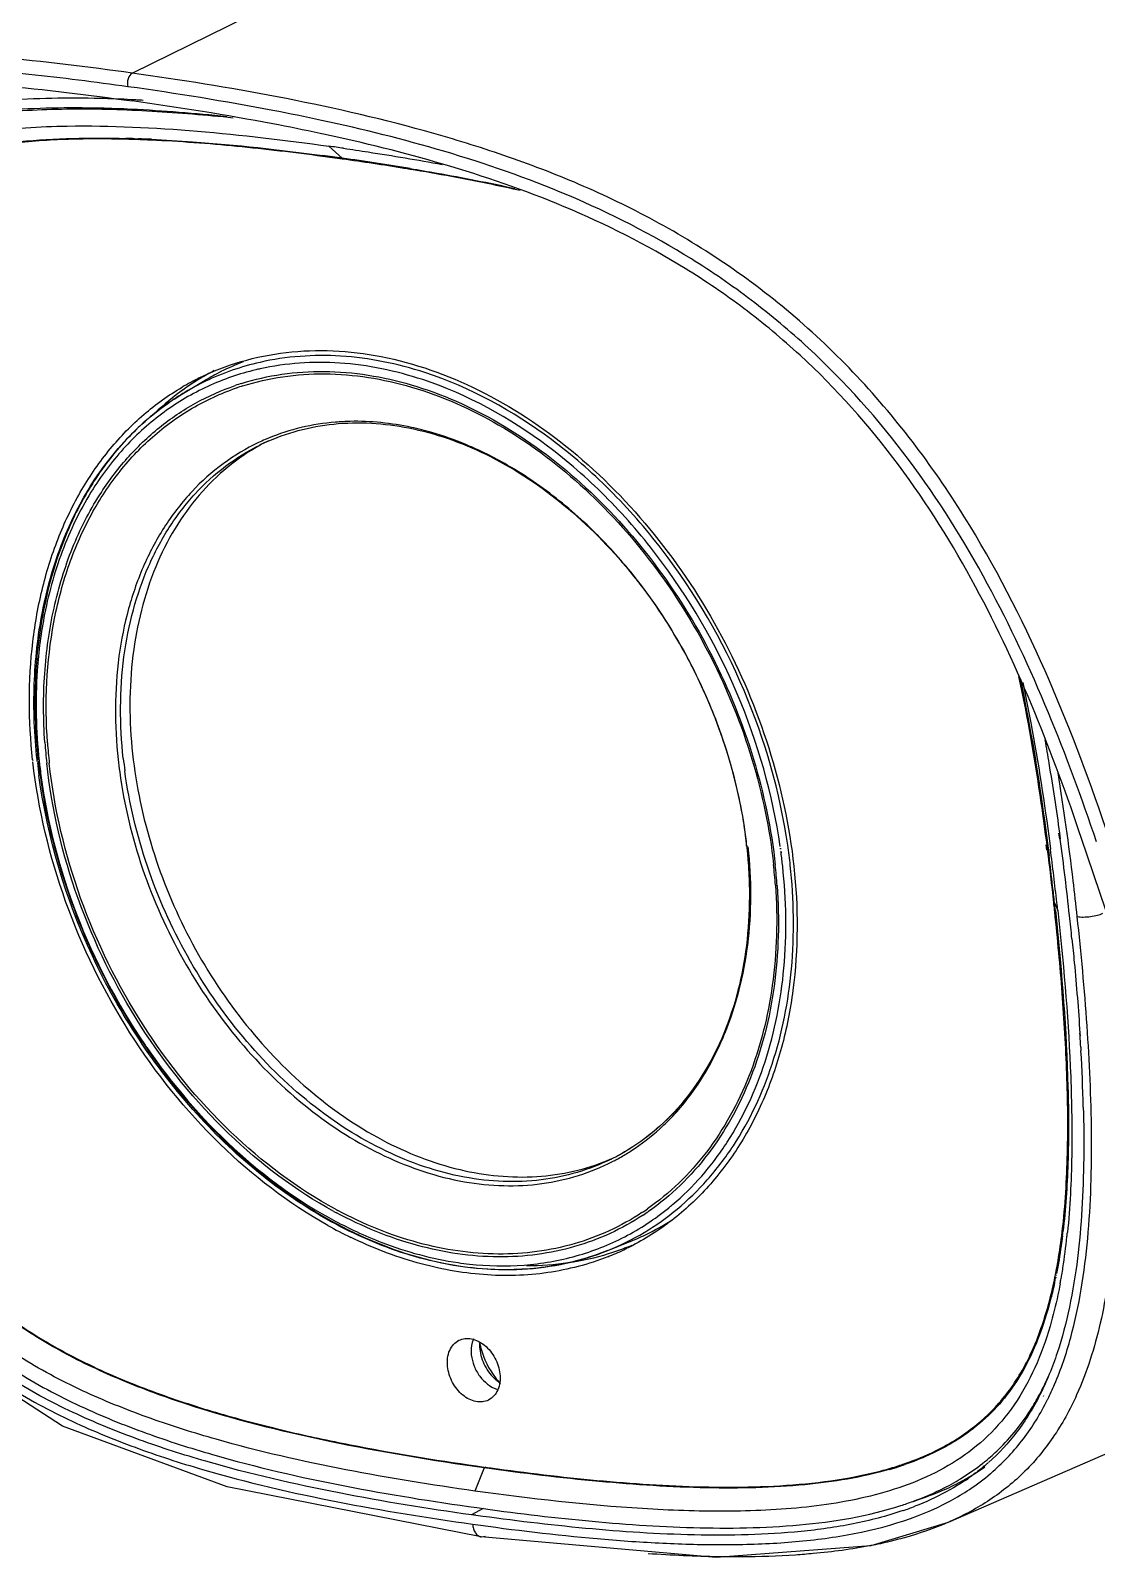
# Model space of a CAD drawing. Header units: metres. Extents: x 420822 to 421453, y 1458172 to 1458620.
# Drawn here: x 421384.389 to 421384.79, y 1458449.707 to 1458450.282 of the extents above; entities that cross this region are included whole.
import ezdxf

# ---------------------------------------------------------------- set-up
doc = ezdxf.new("R2010")
doc.units = ezdxf.units.M
doc.header["$MEASUREMENT"] = 0
doc.layers.add('ASSEM_MEMBER_1', color=7, linetype='CONTINUOUS')
doc.layers.add('Standard', color=7, linetype='CONTINUOUS')

# ---------------------------------------------------------------- blocks, each defined once
blk = doc.blocks.new('CCTV')
at = {"layer": 'ASSEM_MEMBER_1', "color": 7, "linetype": 'Continuous'}
for p, q in [((-4.7912, 14.955), (-3.2037, 15.7363)), ((-4.5032, 14.8632), (-4.5086, 14.8644)), ((-4.5032, 14.8632), (-4.5086, 14.8641)), ((-4.7876, 14.8565), (-4.782, 14.8563)), ((-4.7874, 14.8555), (-4.7818, 14.8552)), ((-4.4753, 14.8271), (-4.4952, 14.8451)), ((-4.4736, 14.8268), (-4.4752, 14.8258)), ((-4.7114, 14.4753), (-4.6815, 14.493)), ((-4.9342, 13.9203), (-4.9344, 13.922)), ((-4.9342, 13.9203), (-4.9343, 13.9219)), ((-4.9312, 13.9203), (-4.931, 13.9187)), ((-4.931, 13.9203), (-4.931, 13.9187)), ((-3.3974, 13.8119), (-3.3963, 13.8033)), ((-3.3961, 13.8117), (-3.395, 13.8031)), ((-3.3265, 13.696), (-3.3628, 13.8037)), ((-3.867, 13.7925), (-3.8667, 13.7912)), ((-3.8669, 13.7925), (-3.8666, 13.7903)), ((-3.8667, 13.7912), (-3.8667, 13.7903)), ((-3.8661, 13.7904), (-3.8662, 13.7912)), ((-3.415, 13.7871), (-3.416, 13.7943)), ((-3.4152, 13.7969), (-3.4129, 13.7786)), ((-3.414, 13.787), (-3.4149, 13.7942)), ((-3.4142, 13.7968), (-3.4119, 13.7785)), ((-3.4108, 13.7964), (-3.4097, 13.7878)), ((-3.4108, 13.7964), (-3.4096, 13.7878)), ((-3.4038, 13.7078), (-3.4047, 13.7074)), ((-3.4036, 13.7073), (-3.3988, 13.6958)), ((-3.4026, 13.6955), (-3.4018, 13.6861)), ((-3.4023, 13.6955), (-3.4013, 13.686)), ((-3.3988, 13.6958), (-3.3978, 13.6856)), ((-3.3988, 13.6958), (-3.3977, 13.6856)), ((-3.366, 13.5112), (-3.3657, 13.5074)), ((-3.3654, 13.5111), (-3.3651, 13.5073)), ((-3.3642, 13.4899), (-3.3638, 13.4847)), ((-3.3641, 13.4899), (-3.3638, 13.4847)), ((-4.0704, 13.3216), (-4.0696, 13.3222)), ((-4.0686, 13.318), (-4.0677, 13.3185)), ((-4.0759, 13.1842), (-4.0437, 13.1971)), ((-4.0496, 13.1882), (-4.0499, 13.1881)), ((-4.0496, 13.1882), (-4.0499, 13.188)), ((-4.0499, 13.188), (-4.0496, 13.1882)), ((-3.4019, 13.1491), (-3.4018, 13.1497)), ((-3.4019, 13.1491), (-3.4018, 13.1497)), ((-3.4201, 12.9652), (-3.4196, 12.9661)), ((-3.4141, 12.96), (-3.4137, 12.9609)), ((-3.3201, 12.8808), (-3.5638, 12.7754)), ((-4.2615, 12.8573), (-4.2756, 12.8225)), ((-4.2593, 12.8583), (-4.2615, 12.8573)), ((-4.263, 12.7962), (-4.2807, 12.7867)), ((-4.2742, 12.7858), (-4.2807, 12.7867)), ((-4.2742, 12.786), (-4.2807, 12.7867)), ((-3.5638, 12.7754), (-3.5641, 12.7752)), ((-4.266, 12.7535), (-4.2599, 12.7544)), ((-3.9127, 12.7226), (-4.266, 12.7535))]:
    blk.add_line(p, q, dxfattribs=at)
for points in [[(-4.266, 12.7535), (-4.6484, 12.8287), (-4.8963, 12.9202), (-5.0711, 13.0335), (-5.1947, 13.1689), (-5.2928, 13.3508), (-5.3707, 13.6073), (-5.4291, 13.9783)], [(-3.5638, 12.7754), (-3.6799, 12.7402), (-3.9127, 12.7226)]]:
    blk.add_lwpolyline(points, dxfattribs=at)
for centre, radius, start, end in [((-4.8907, 12.9269), 1.9906, 87.1635, 88.5269), ((-4.8994, 12.7374), 2.1802, 86.9632, 87.1817), ((-4.9026, 12.6779), 2.2398, 86.7276, 86.9631), ((-4.8484, 12.9713), 1.8848, 87.3902, 88.7606), ((-4.8471, 13.0288), 1.8286, 88.1344, 88.557), ((-4.8523, 12.8784), 1.9791, 87.3982, 87.9642), ((-5.14, 10.2337), 4.6563, 81.766, 82.0403), ((-5.107, 10.3096), 4.5601, 82.0361, 82.4114), ((-5.1064, 10.3158), 4.5552, 82.0364, 82.4083), ((-5.0656, 10.5986), 4.2695, 80.662, 82.0532), ((-5.0469, 10.7189), 4.1465, 80.7772, 82.0753), ((-4.9858, 11.1), 3.7605, 80.6227, 80.7654), ((-4.5122, 14.137), 0.3927, 102.7568, 115.4763), ((-4.4835, 14.1581), 0.3891, 111.1823, 116.5922), ((-4.5174, 14.1449), 0.3919, 116.2056, 120.4639), ((-4.4849, 14.157), 0.3955, 121.1904, 125.4235), ((-4.5143, 14.1423), 0.387, 115.5317, 120.6176), ((-4.4867, 14.1605), 0.3915, 121.1384, 124.3819), ((-4.4863, 14.1592), 0.3929, 120.3043, 121.1847), ((-4.4877, 14.1621), 0.3896, 120.3784, 121.136), ((-4.4883, 14.1633), 0.3883, 117.5327, 120.3793), ((-4.4866, 14.1596), 0.3923, 118.8019, 120.3044), ((-4.4837, 14.1588), 0.3884, 116.5996, 120.6178), ((-4.5133, 14.1229), 0.3967, 102.4366, 103.4024), ((-4.5112, 14.1372), 0.3929, 120.6275, 130.0517), ((-4.4791, 14.1503), 0.4042, 125.4933, 133.4654), ((-4.4821, 14.153), 0.4003, 125.4208, 127.3985), ((-4.4855, 14.1588), 0.3936, 124.3803, 125.4475), ((-4.5127, 14.1257), 0.3801, 107.442, 108.9529), ((-4.5113, 14.1244), 0.3777, 107.5246, 109.0447), ((-4.4555, 14.0691), 0.3622, 91.2038, 94.7097), ((-4.4627, 14.1073), 0.3232, 113.4073, 115.3878), ((-4.4592, 14.1115), 0.3168, 113.4881, 116.2037), ((-4.4574, 14.1077), 0.321, 113.5634, 116.2079), ((-4.443, 14.1139), 0.3218, 117.682, 118.9078), ((-4.4625, 14.107), 0.3235, 112.4353, 113.407), ((-4.4564, 14.0878), 0.4671, 145.1449, 148.3271), ((-4.4389, 14.0769), 0.4877, 148.3207, 152.4276), ((-4.6296, 13.7251), 0.7591, 37.877, 44.9056), ((-4.6651, 13.6979), 0.8038, 31.0048, 37.8572), ((-4.2762, 14.0148), 0.6591, 168.9111, 172.561), ((-4.6804, 13.6886), 0.8216, 24.3782, 31.0072), ((-4.6708, 13.6926), 0.8113, 17.5696, 24.403), ((-4.1118, 14.005), 0.8128, 184.0035, 186.2017), ((-4.1127, 14.0043), 0.808, 184.0035, 186.2017), ((-4.086, 14.0151), 0.86, 186.1964, 186.4143), ((-4.0914, 14.0118), 0.8478, 186.1964, 186.3456), ((-4.0818, 14.0129), 0.8574, 186.3477, 187.6539), ((-4.0918, 14.0098), 0.8442, 186.1966, 186.6535), ((-4.0974, 14.0004), 0.7192, 186.1989, 187.7211), ((-4.0946, 14.0015), 0.7142, 186.1989, 187.7211), ((-4.0843, 14.0107), 0.8517, 186.6542, 187.5627), ((-4.5848, 13.713), 0.7224, 7.5997, 7.7687), ((-4.5769, 13.714), 0.7144, 6.3055, 7.6019), ((-4.5835, 13.7124), 0.7216, 6.7071, 7.7197), ((-7.8316, 13.2085), 4.4763, 6.1488, 7.6333), ((-4.5768, 13.7132), 0.7149, 6.2679, 6.7062), ((-4.6673, 13.6692), 0.8598, 7.9322, 8.193), ((-4.6632, 13.6698), 0.8557, 7.562, 7.9323), ((-4.6568, 13.6706), 0.8492, 6.1984, 7.5638), ((-4.6576, 13.6707), 0.8615, 6.2015, 8.214), ((-8.1376, 13.1942), 4.7607, 6.1885, 7.1529), ((-7.9627, 13.2029), 4.5904, 6.3134, 7.3211), ((-4.6296, 13.6774), 0.808, 4.0035, 6.2017), ((-4.6318, 13.6761), 0.8128, 4.0035, 6.2017), ((-7.9389, 13.2177), 4.5616, 6.4787, 7.061), ((-8.3766, 13.1675), 5.0022, 6.1949, 6.485), ((-8.3953, 13.1655), 5.0199, 5.951, 6.1976), ((-8.4464, 13.1597), 5.0724, 6.0627, 6.1967), ((-8.5074, 13.1412), 5.1387, 6.196, 6.3286), ((-8.3595, 13.1472), 5.0077, 5.7975, 6.1997), ((-4.3631, 13.696), 0.4991, 341.4342, 346.5792), ((-4.3325, 13.6858), 0.4669, 338.0918, 341.4365), ((-6.5213, 13.3058), 3.1626, 3.3367, 3.652), ((-3.9897, 14.0257), 0.9462, 214.162, 214.517), ((-6.0994, 13.329), 2.74, 1.4844, 3.2576), ((-4.1984, 13.6169), 0.3212, 292.5071, 293.4166), ((-4.1983, 13.6168), 0.3212, 293.4166, 294.0555), ((-4.2104, 13.606), 0.3168, 296.2068, 299.0105), ((-4.2125, 13.6102), 0.3215, 296.2087, 298.9034), ((-4.2163, 13.6066), 0.3242, 297.5871, 299.812), ((-4.2161, 13.6062), 0.3237, 297.2762, 297.5865), ((-4.2339, 13.5556), 0.3959, 309.0085, 309.8878), ((-4.2346, 13.5564), 0.397, 309.8875, 310.1155), ((-4.1778, 13.8131), 0.6489, 241.4554, 241.8624), ((-4.1788, 13.8127), 0.6441, 241.5598, 241.9378), ((-4.1816, 13.7978), 0.6454, 241.9655, 245.0453), ((-4.2207, 13.5458), 0.3895, 291.8232, 309.8105), ((-4.2317, 13.5565), 0.3773, 303.3303, 304.8478), ((-4.2315, 13.5545), 0.3796, 303.3819, 304.8896), ((-4.1884, 13.5586), 0.3894, 295.8133, 302.3847), ((-4.1704, 13.8049), 0.6681, 240.7382, 244.0713), ((-4.188, 13.5578), 0.3885, 291.7921, 295.8018), ((-4.3408, 13.3242), 0.9565, 352.9042, 353.2861), ((-4.3481, 13.3078), 0.9687, 351.1157, 353.9211), ((-4.4523, 13.3193), 1.0735, 353.8976, 354.2169), ((-4.1901, 13.5581), 0.3957, 286.9869, 290.751), ((-4.1885, 13.5548), 0.392, 286.9213, 290.6994), ((-4.2195, 13.5397), 0.3922, 292.0099, 295.7854), ((-4.189, 13.5551), 0.3925, 290.8092, 291.224), ((-4.2193, 13.5392), 0.3916, 295.7868, 296.2043), ((-4.189, 13.5549), 0.3924, 291.224, 292.1136), ((-4.1889, 13.5548), 0.3922, 292.1137, 292.4434), ((-4.2321, 13.6403), 0.4793, 261.7339, 263.7845), ((-4.2198, 13.5404), 0.3929, 291.5194, 292.0102), ((-4.0811, 13.2825), 0.6922, 347.7578, 348.3479), ((-4.0826, 13.2825), 0.6948, 347.7822, 348.3718), ((-4.1046, 13.2873), 0.7161, 348.3476, 348.874), ((-4.1012, 13.2863), 0.7138, 348.3707, 348.7071), ((-4.1132, 13.2887), 0.726, 348.7068, 348.9473), ((-4.1626, 13.2788), 0.7809, 349.2801, 349.7752), ((-4.1874, 13.2833), 0.8062, 349.7755, 350.3179), ((-4.2202, 13.2889), 0.8395, 350.3193, 351.0436), ((-4.2065, 13.0432), 0.0623, 178.314, 186.255), ((-4.1524, 13.067), 0.118, 191.4247, 194.4868), ((-4.1525, 13.0642), 0.1166, 217.7422, 221.7022), ((-4.2046, 13.0352), 0.0602, 229.3146, 235.4876), ((-4.1549, 13.0621), 0.1135, 221.7141, 223.4356), ((-3.7356, 13.1324), 0.3505, 328.0217, 330.2615), ((-3.7327, 13.1891), 0.341, 296.1246, 302.229), ((-3.78, 13.3012), 0.4628, 287.7964, 288.97), ((-3.7796, 13.3001), 0.463, 287.8094, 288.9815), ((-3.7183, 13.126), 0.3335, 302.0197, 308.2344), ((-3.7087, 13.1133), 0.3176, 308.2847, 309.3147), ((-3.7142, 13.1042), 0.3188, 310.0403, 311.0679), ((-3.713, 13.1028), 0.317, 311.0685, 311.4664), ((-3.7876, 13.3252), 0.4894, 286.0812, 287.8031), ((-3.7378, 13.157), 0.3702, 297.0519, 302.0231), ((-3.7309, 13.1849), 0.395, 294.2864, 298.6312), ((-3.7204, 13.1652), 0.3727, 298.6686, 299.1449), ((-3.709, 13.1454), 0.3497, 299.0949, 304.9888), ((-3.7043, 13.2413), 0.4351, 292.399, 292.8867), ((-3.7057, 13.23), 0.4257, 293.1568, 293.8334), ((-3.7157, 13.1028), 0.3333, 303.5178, 310.3169), ((-3.7141, 13.1009), 0.3308, 310.3227, 311.2729), ((-3.7338, 13.1301), 0.366, 298.2941, 303.5234), ((-3.7835, 13.2638), 0.4864, 287.8233, 290.0624), ((-3.7845, 13.2391), 0.4716, 288.9329, 291.2473)]:
    blk.add_arc(centre, radius, start, end, dxfattribs=at)
for points, knots in [([(-4.7912, 14.955), (-4.858, 14.9644), (-4.99, 14.9804), (-5.1547, 14.9905), (-5.283, 14.9879), (-5.4032, 14.9765), (-5.4912, 14.9536), (-5.5434, 14.9279)], [0, 0, 0, 0, 0.265636, 0.524008, 0.649155, 0.770787, 1, 1, 1, 1]), ([(-4.7976, 14.9346), (-4.8472, 14.9415), (-4.9455, 14.9539), (-5.0919, 14.9666), (-5.2348, 14.9704), (-5.372, 14.9616), (-5.4805, 14.9374), (-5.5582, 14.9033), (-5.61, 14.8701), (-5.6545, 14.828), (-5.7031, 14.7596), (-5.7243, 14.6983), (-5.733, 14.6562)], [0, 0, 0, 0, 0.138544, 0.274587, 0.407015, 0.534363, 0.654796, 0.712423, 0.768696, 0.82448, 0.880975, 1, 1, 1, 1]), ([(-4.7912, 14.955), (-4.7943, 14.9535), (-4.7985, 14.9462), (-4.7988, 14.9384), (-4.7976, 14.9346)], [0, 0, 0, 0, 0.462309, 1, 1, 1, 1]), ([(-3.3218, 13.8054), (-3.3485, 13.885), (-3.4084, 14.0459), (-3.5059, 14.2403), (-3.6055, 14.3889), (-3.6931, 14.4945), (-3.7916, 14.5895), (-3.8986, 14.6709), (-4.0103, 14.7379), (-4.124, 14.7918), (-4.2377, 14.8345), (-4.3864, 14.8799), (-4.5706, 14.9212), (-4.7183, 14.9448), (-4.7912, 14.955)], [0, 0, 0, 0, 0.125757, 0.256877, 0.324694, 0.393423, 0.462025, 0.52925, 0.594283, 0.656951, 0.717429, 0.776099, 0.889703, 1, 1, 1, 1]), ([(-5.53, 14.888), (-5.4788, 14.9132), (-5.3923, 14.9352), (-5.2743, 14.9461), (-5.1483, 14.9483), (-4.9866, 14.9382), (-4.857, 14.9224), (-4.7914, 14.9132)], [0, 0, 0, 0, 0.229031, 0.350684, 0.475938, 0.734356, 1, 1, 1, 1]), ([(-4.5062, 14.8839), (-4.5307, 14.8892), (-4.6273, 14.9088), (-4.7247, 14.9244), (-4.7976, 14.9346)], [0, 0, 0, 0, 0.253265, 1, 1, 1, 1]), ([(-4.8395, 14.9168), (-4.888, 14.918), (-4.9838, 14.9168), (-5.0793, 14.9032), (-5.1249, 14.8911)], [0, 0, 0, 0, 0.506452, 1, 1, 1, 1]), ([(-4.5086, 14.8644), (-4.5323, 14.8694), (-4.6261, 14.8883), (-4.7207, 14.9033), (-4.7914, 14.9132)], [0, 0, 0, 0, 0.253219, 1, 1, 1, 1]), ([(-5.1232, 14.8763), (-5.1006, 14.8825), (-5.0544, 14.892), (-4.9597, 14.9028), (-4.8877, 14.9039), (-4.8396, 14.9027)], [0, 0, 0, 0, 0.245712, 0.494446, 1, 1, 1, 1]), ([(-4.6394, 14.8875), (-4.68, 14.8917), (-4.7609, 14.8985), (-4.8817, 14.9023), (-5.0006, 14.8968), (-5.0785, 14.8835), (-5.116, 14.873)], [0, 0, 0, 0, 0.255569, 0.508041, 0.75648, 1, 1, 1, 1]), ([(-4.8396, 14.9027), (-4.8238, 14.9024), (-4.7601, 14.9), (-4.6966, 14.8948), (-4.6489, 14.8899)], [0, 0, 0, 0, 0.248307, 1, 1, 1, 1]), ([(-3.3405, 13.799), (-3.3626, 13.8645), (-3.411, 13.9963), (-3.5015, 14.1909), (-3.6188, 14.3786), (-3.7437, 14.5186), (-3.8581, 14.6145), (-3.9766, 14.6958), (-4.1307, 14.7743), (-4.319, 14.8395), (-4.4444, 14.8706), (-4.5062, 14.8839)], [0, 0, 0, 0, 0.12284, 0.249665, 0.381092, 0.51507, 0.581392, 0.646253, 0.770304, 0.887535, 1, 1, 1, 1]), ([(-5.0959, 14.8261), (-5.0748, 14.8327), (-5.0299, 14.8435), (-4.9315, 14.8569), (-4.8542, 14.8582), (-4.8011, 14.8568)], [0, 0, 0, 0, 0.222842, 0.46459, 1, 1, 1, 1]), ([(-5.0548, 14.8603), (-5.0412, 14.8628), (-4.9863, 14.8714), (-4.9307, 14.8747), (-4.8889, 14.8754)], [0, 0, 0, 0, 0.247493, 1, 1, 1, 1]), ([(-4.8889, 14.8754), (-4.8236, 14.8764), (-4.6918, 14.8698), (-4.561, 14.8543), (-4.4952, 14.8451)], [0, 0, 0, 0, 0.495668, 1, 1, 1, 1]), ([(-3.3628, 13.8037), (-3.3844, 13.8676), (-3.4316, 13.9965), (-3.5198, 14.1868), (-3.6342, 14.3708), (-3.7566, 14.5082), (-3.8691, 14.6018), (-3.9853, 14.6809), (-4.1363, 14.7569), (-4.3204, 14.82), (-4.4429, 14.8502), (-4.5032, 14.8632)], [0, 0, 0, 0, 0.122663, 0.249405, 0.380965, 0.515309, 0.581805, 0.646746, 0.770722, 0.887756, 1, 1, 1, 1]), ([(-4.9257, 14.8535), (-4.9547, 14.8516), (-5.0119, 14.8457), (-5.0683, 14.8333), (-5.0955, 14.8247)], [0, 0, 0, 0, 0.503918, 1, 1, 1, 1]), ([(-4.8076, 14.8557), (-4.8175, 14.8559), (-4.8569, 14.8564), (-4.8963, 14.8554), (-4.9257, 14.8535)], [0, 0, 0, 0, 0.251556, 1, 1, 1, 1]), ([(-4.5048, 14.8298), (-4.5478, 14.8355), (-4.6335, 14.8457), (-4.7197, 14.8522), (-4.7626, 14.8542)], [0, 0, 0, 0, 0.502551, 1, 1, 1, 1]), ([(-4.7625, 14.8555), (-4.7418, 14.8545), (-4.6556, 14.8493), (-4.5697, 14.8398), (-4.5046, 14.8311)], [0, 0, 0, 0, 0.240081, 1, 1, 1, 1]), ([(-4.4731, 14.842), (-4.4608, 14.8402), (-4.4113, 14.8328), (-4.3619, 14.8245), (-4.325, 14.8177)], [0, 0, 0, 0, 0.24907, 1, 1, 1, 1]), ([(-4.2074, 14.7785), (-4.2212, 14.7815), (-4.2762, 14.7933), (-4.3315, 14.8034), (-4.3731, 14.8103)], [0, 0, 0, 0, 0.251456, 1, 1, 1, 1]), ([(-4.3728, 14.8115), (-4.3595, 14.8093), (-4.3069, 14.8003), (-4.2545, 14.7901), (-4.2156, 14.7816)], [0, 0, 0, 0, 0.253499, 1, 1, 1, 1]), ([(-4.6905, 14.4966), (-4.6702, 14.5066), (-4.6274, 14.5232), (-4.5593, 14.5368), (-4.4882, 14.5392), (-4.3892, 14.5271), (-4.2637, 14.4824), (-4.124, 14.3899), (-4.0001, 14.2632), (-3.8667, 14.0612), (-3.8089, 13.8824), (-3.7958, 13.7621)], [0, 0, 0, 0, 0.051242, 0.103182, 0.156446, 0.211534, 0.328127, 0.454041, 0.587761, 0.726186, 1, 1, 1, 1]), ([(-4.3509, 14.5046), (-4.3918, 14.518), (-4.4747, 14.535), (-4.5594, 14.529), (-4.5989, 14.52)], [0, 0, 0, 0, 0.51501, 1, 1, 1, 1]), ([(-4.3542, 14.494), (-4.3945, 14.5073), (-4.4761, 14.5244), (-4.5597, 14.5189), (-4.5987, 14.5103)], [0, 0, 0, 0, 0.515046, 1, 1, 1, 1]), ([(-4.6052, 14.5088), (-4.6301, 14.5029), (-4.6786, 14.4862), (-4.7452, 14.4469), (-4.8037, 14.3946), (-4.8357, 14.3526), (-4.85, 14.33)], [0, 0, 0, 0, 0.246545, 0.492515, 0.742357, 1, 1, 1, 1]), ([(-4.6267, 14.4883), (-4.6069, 14.4945), (-4.5659, 14.5038), (-4.4796, 14.5094), (-4.3663, 14.491), (-4.2343, 14.4321), (-4.1107, 14.3403), (-4.0022, 14.2207), (-3.9144, 14.08), (-3.8522, 13.926), (-3.8296, 13.8178), (-3.8237, 13.7639)], [0, 0, 0, 0, 0.051195, 0.103534, 0.213119, 0.331213, 0.457818, 0.591181, 0.728364, 0.865828, 1, 1, 1, 1]), ([(-4.625, 14.4846), (-4.6054, 14.4908), (-4.5646, 14.5001), (-4.4788, 14.5058), (-4.3661, 14.4876), (-4.2347, 14.4292), (-4.1118, 14.3379), (-4.0039, 14.219), (-3.9165, 14.0791), (-3.8546, 13.9259), (-3.8321, 13.8183), (-3.8263, 13.7647)], [0, 0, 0, 0, 0.051192, 0.103526, 0.213094, 0.331174, 0.457773, 0.591139, 0.728334, 0.865814, 1, 1, 1, 1]), ([(-3.8163, 13.7918), (-3.8276, 13.8705), (-3.8723, 14.0263), (-3.9733, 14.2007), (-4.0774, 14.3201), (-4.1893, 14.4179), (-4.2868, 14.4718), (-4.3542, 14.494)], [0, 0, 0, 0, 0.257946, 0.519, 0.646641, 0.770146, 1, 1, 1, 1]), ([(-3.805, 13.7938), (-3.8165, 13.8736), (-3.8619, 14.0316), (-3.9644, 14.2083), (-4.0702, 14.3291), (-4.1836, 14.428), (-4.2826, 14.4824), (-4.3509, 14.5046)], [0, 0, 0, 0, 0.258048, 0.519158, 0.646796, 0.770273, 1, 1, 1, 1]), ([(-4.941, 13.9223), (-4.9474, 13.981), (-4.9479, 14.0692), (-4.9277, 14.1817), (-4.9031, 14.2589), (-4.8691, 14.3289), (-4.8263, 14.3906), (-4.7755, 14.4428), (-4.7365, 14.4708), (-4.7161, 14.4827)], [0, 0, 0, 0, 0.278324, 0.410283, 0.536943, 0.658471, 0.775448, 0.888848, 1, 1, 1, 1]), ([(-4.9187, 13.9479), (-4.9229, 14.0083), (-4.919, 14.0986), (-4.8898, 14.2114), (-4.8575, 14.2869), (-4.8149, 14.3533), (-4.7629, 14.409), (-4.7025, 14.4529), (-4.6576, 14.4735), (-4.6345, 14.4815)], [0, 0, 0, 0, 0.279736, 0.411291, 0.537001, 0.657411, 0.77361, 0.887171, 1, 1, 1, 1]), ([(-4.8543, 14.3332), (-4.8361, 14.3625), (-4.794, 14.4163), (-4.74, 14.4584), (-4.7114, 14.4753)], [0, 0, 0, 0, 0.508374, 1, 1, 1, 1]), ([(-4.84, 14.3209), (-4.8277, 14.3402), (-4.8005, 14.3766), (-4.7519, 14.4232), (-4.697, 14.4603), (-4.6568, 14.4781), (-4.6362, 14.4852)], [0, 0, 0, 0, 0.25775, 0.50833, 0.754637, 1, 1, 1, 1]), ([(-4.7641, 14.438), (-4.7712, 14.432), (-4.7991, 14.4069), (-4.8235, 14.378), (-4.8397, 14.3548)], [0, 0, 0, 0, 0.24632, 1, 1, 1, 1]), ([(-4.4853, 14.4301), (-4.5027, 14.4287), (-4.537, 14.4233), (-4.5701, 14.4126), (-4.586, 14.4061)], [0, 0, 0, 0, 0.503943, 1, 1, 1, 1]), ([(-4.5855, 14.402), (-4.5692, 14.4091), (-4.5349, 14.4207), (-4.4618, 14.4325), (-4.3636, 14.4246), (-4.2472, 14.3813), (-4.1366, 14.3073), (-4.038, 14.2071), (-3.9305, 14.0474), (-3.8821, 13.9062), (-3.8691, 13.8106)], [0, 0, 0, 0, 0.050816, 0.102496, 0.210398, 0.327062, 0.45301, 0.58669, 0.725126, 1, 1, 1, 1]), ([(-4.3402, 14.4144), (-4.3504, 14.4174), (-4.3906, 14.4275), (-4.4324, 14.4319), (-4.4631, 14.4313)], [0, 0, 0, 0, 0.257683, 1, 1, 1, 1]), ([(-4.6012, 14.3993), (-4.6199, 14.3905), (-4.6558, 14.369), (-4.7031, 14.3267), (-4.7431, 14.2753), (-4.7751, 14.2157), (-4.7985, 14.1492), (-4.818, 14.0513), (-4.818, 13.9741), (-4.8124, 13.9227)], [0, 0, 0, 0, 0.111399, 0.2245, 0.340936, 0.461958, 0.588352, 0.720402, 1, 1, 1, 1]), ([(-4.2724, 14.389), (-4.278, 14.3916), (-4.3001, 14.4012), (-4.3229, 14.4094), (-4.3402, 14.4144)], [0, 0, 0, 0, 0.254312, 1, 1, 1, 1]), ([(-4.8047, 13.9244), (-4.8102, 13.975), (-4.8103, 14.051), (-4.7913, 14.1474), (-4.7686, 14.213), (-4.7375, 14.2719), (-4.6985, 14.323), (-4.6524, 14.3651), (-4.6173, 14.3867), (-4.5991, 14.3957)], [0, 0, 0, 0, 0.279406, 0.411448, 0.537891, 0.658998, 0.775519, 0.888659, 1, 1, 1, 1]), ([(-4.5985, 14.3956), (-4.6158, 14.3861), (-4.6489, 14.3636), (-4.6922, 14.321), (-4.7287, 14.2701), (-4.7682, 14.1912), (-4.7964, 14.0765), (-4.796, 13.9804), (-4.7906, 13.9313)], [0, 0, 0, 0, 0.111264, 0.224623, 0.3415, 0.462947, 0.721095, 1, 1, 1, 1]), ([(-4.1929, 14.3443), (-4.1993, 14.3487), (-4.2249, 14.3651), (-4.2518, 14.3796), (-4.2724, 14.389)], [0, 0, 0, 0, 0.254803, 1, 1, 1, 1]), ([(-4.9344, 13.922), (-4.9384, 13.9598), (-4.9414, 14.0345), (-4.9295, 14.1434), (-4.9015, 14.2441), (-4.8717, 14.3053), (-4.8543, 14.3332)], [0, 0, 0, 0, 0.267904, 0.524349, 0.768287, 1, 1, 1, 1]), ([(-4.85, 14.33), (-4.8676, 14.3023), (-4.8979, 14.2412), (-4.9163, 14.1757), (-4.923, 14.1415)], [0, 0, 0, 0, 0.48646, 1, 1, 1, 1]), ([(-4.092, 14.261), (-4.0999, 14.2689), (-4.1314, 14.299), (-4.1659, 14.3263), (-4.1929, 14.3443)], [0, 0, 0, 0, 0.255185, 1, 1, 1, 1]), ([(-4.9227, 13.9482), (-4.9251, 13.9828), (-4.9254, 14.0508), (-4.9117, 14.1495), (-4.8841, 14.2404), (-4.8562, 14.2957), (-4.84, 14.3209)], [0, 0, 0, 0, 0.267836, 0.524128, 0.768051, 1, 1, 1, 1]), ([(-4.8712, 14.3027), (-4.8768, 14.292), (-4.8981, 14.2473), (-4.9132, 14.1997), (-4.9214, 14.1631)], [0, 0, 0, 0, 0.243003, 1, 1, 1, 1]), ([(-4.9214, 14.1631), (-4.9227, 14.157), (-4.9278, 14.1323), (-4.9315, 14.1073), (-4.9335, 14.0884)], [0, 0, 0, 0, 0.246705, 1, 1, 1, 1]), ([(-4.9335, 14.0884), (-4.9349, 14.0749), (-4.9392, 14.0195), (-4.9373, 13.9637), (-4.9327, 13.922)], [0, 0, 0, 0, 0.244224, 1, 1, 1, 1]), ([(-4.9298, 14.1001), (-4.9317, 14.0856), (-4.9376, 14.0259), (-4.936, 13.9654), (-4.9312, 13.9203)], [0, 0, 0, 0, 0.24354, 1, 1, 1, 1]), ([(-3.4149, 13.7942), (-3.4176, 13.8153), (-3.4291, 13.9002), (-3.4436, 13.9846), (-3.4571, 14.0476)], [0, 0, 0, 0, 0.248356, 1, 1, 1, 1]), ([(-3.455, 14.0431), (-3.4509, 14.0235), (-3.4346, 13.9419), (-3.4222, 13.8595), (-3.4142, 13.7968)], [0, 0, 0, 0, 0.240615, 1, 1, 1, 1]), ([(-3.4515, 14.0385), (-3.4471, 14.0183), (-3.4311, 13.9381), (-3.4187, 13.8571), (-3.4108, 13.7964)], [0, 0, 0, 0, 0.251736, 1, 1, 1, 1]), ([(-5.4184, 13.9729), (-5.4095, 13.8911), (-5.3933, 13.7681), (-5.3618, 13.6052), (-5.331, 13.4831), (-5.2905, 13.3629), (-5.2371, 13.2476), (-5.1681, 13.1426), (-5.0839, 13.0537), (-4.9893, 12.9834), (-4.8897, 12.9291), (-4.7882, 12.8872), (-4.6532, 12.8434), (-4.4835, 12.8042), (-4.347, 12.7822), (-4.2791, 12.7727)], [0, 0, 0, 0, 0.132681, 0.199766, 0.26743, 0.335631, 0.404014, 0.471646, 0.53729, 0.600293, 0.660889, 0.719652, 0.777125, 0.889551, 1, 1, 1, 1]), ([(-4.2807, 12.7867), (-4.3474, 12.796), (-4.4817, 12.8177), (-4.6487, 12.856), (-4.7818, 12.8987), (-4.8822, 12.9395), (-4.9811, 12.9925), (-5.0755, 13.0617), (-5.1598, 13.1497), (-5.2285, 13.2544), (-5.2812, 13.3691), (-5.321, 13.4883), (-5.3512, 13.6091), (-5.3821, 13.7697), (-5.398, 13.8907), (-5.4068, 13.9713)], [0, 0, 0, 0, 0.109883, 0.221828, 0.279122, 0.337789, 0.398427, 0.461711, 0.527911, 0.596169, 0.664961, 0.733311, 0.800929, 0.867847, 1, 1, 1, 1]), ([(-5.3928, 13.9747), (-5.3841, 13.8946), (-5.3683, 13.7742), (-5.3376, 13.6145), (-5.3077, 13.4944), (-5.2682, 13.3758), (-5.2244, 13.2805), (-5.1813, 13.2088), (-5.133, 13.1424), (-5.0636, 13.07), (-4.9696, 13.0015), (-4.8712, 12.9491), (-4.7713, 12.9086), (-4.6389, 12.8663), (-4.4728, 12.8282), (-4.3392, 12.8068), (-4.2729, 12.7975)], [0, 0, 0, 0, 0.132166, 0.199088, 0.266707, 0.335058, 0.403859, 0.438184, 0.472186, 0.538372, 0.601627, 0.662234, 0.72088, 0.778162, 0.890107, 1, 1, 1, 1]), ([(-4.2756, 12.8225), (-4.3406, 12.8316), (-4.4713, 12.8527), (-4.634, 12.8896), (-4.7637, 12.9304), (-4.8616, 12.9694), (-4.9582, 13.0199), (-5.0506, 13.0861), (-5.1333, 13.1711), (-5.2, 13.2732), (-5.2509, 13.3851), (-5.2892, 13.5013), (-5.3182, 13.619), (-5.3481, 13.7754), (-5.3635, 13.8934), (-5.372, 13.9718)], [0, 0, 0, 0, 0.109969, 0.22194, 0.279202, 0.337788, 0.398295, 0.461446, 0.527589, 0.595903, 0.664753, 0.733137, 0.800784, 0.86774, 1, 1, 1, 1]), ([(-4.2615, 12.8573), (-4.3394, 12.8682), (-4.4902, 12.8931), (-4.6724, 12.9385), (-4.8056, 12.9871), (-4.895, 13.029), (-4.9748, 13.0783), (-5.0447, 13.1353), (-5.105, 13.2013), (-5.1565, 13.2782), (-5.2005, 13.3671), (-5.2382, 13.4686), (-5.2696, 13.5821), (-5.3054, 13.7523), (-5.3233, 13.8856), (-5.3332, 13.9771)], [0, 0, 0, 0, 0.135017, 0.261963, 0.321501, 0.377898, 0.431135, 0.482048, 0.532087, 0.583946, 0.640206, 0.70192, 0.769431, 0.842169, 1, 1, 1, 1]), ([(-5.3321, 13.977), (-5.3238, 13.9004), (-5.3088, 13.7852), (-5.2798, 13.6324), (-5.2518, 13.5174), (-5.2148, 13.4038), (-5.1656, 13.2943), (-5.1006, 13.1945), (-5.0192, 13.1123), (-4.9285, 13.0487), (-4.8339, 13.0004), (-4.7383, 12.963), (-4.6426, 12.9333), (-4.547, 12.9092), (-4.4204, 12.8828), (-4.3251, 12.8675), (-4.2616, 12.8586)], [0, 0, 0, 0, 0.132355, 0.199347, 0.26702, 0.335431, 0.404332, 0.472695, 0.538778, 0.601798, 0.662183, 0.720699, 0.777934, 0.834266, 0.889953, 1, 1, 1, 1]), ([(-3.4182, 13.9522), (-3.4161, 13.9404), (-3.408, 13.8938), (-3.4009, 13.8469), (-3.3961, 13.8117)], [0, 0, 0, 0, 0.25093, 1, 1, 1, 1]), ([(-4.497, 13.2221), (-4.556, 13.2551), (-4.6681, 13.3413), (-4.8022, 13.5088), (-4.8984, 13.7051), (-4.9326, 13.8477), (-4.9406, 13.919)], [0, 0, 0, 0, 0.237688, 0.490086, 0.747766, 1, 1, 1, 1]), ([(-4.9326, 13.9208), (-4.9199, 13.8053), (-4.8652, 13.6336), (-4.7393, 13.438), (-4.6221, 13.3138), (-4.4895, 13.2207), (-4.3696, 13.1728), (-4.2742, 13.1562), (-4.2052, 13.1544), (-4.1386, 13.1632), (-4.0962, 13.1761), (-4.0759, 13.1842)], [0, 0, 0, 0, 0.272371, 0.410248, 0.543857, 0.670182, 0.787577, 0.843084, 0.896691, 0.948814, 1, 1, 1, 1]), ([(-4.4879, 13.2431), (-4.5454, 13.2744), (-4.6548, 13.357), (-4.7857, 13.5189), (-4.8794, 13.7093), (-4.9124, 13.8479), (-4.9199, 13.9172)], [0, 0, 0, 0, 0.237263, 0.489685, 0.747613, 1, 1, 1, 1]), ([(-4.4855, 13.2464), (-4.5428, 13.2774), (-4.6518, 13.3595), (-4.7823, 13.5205), (-4.8757, 13.7101), (-4.9085, 13.8481), (-4.916, 13.917)], [0, 0, 0, 0, 0.237193, 0.489607, 0.747572, 1, 1, 1, 1]), ([(-4.7906, 13.9313), (-4.7802, 13.8349), (-4.7345, 13.6915), (-4.6292, 13.5283), (-4.5312, 13.4249), (-4.4202, 13.3476), (-4.3024, 13.3012), (-4.2024, 13.2912), (-4.1274, 13.3019), (-4.0922, 13.3131), (-4.0754, 13.3201)], [0, 0, 0, 0, 0.272637, 0.410652, 0.54434, 0.670658, 0.787974, 0.896697, 0.9488, 1, 1, 1, 1]), ([(-3.8684, 13.8093), (-3.8699, 13.82), (-3.8767, 13.8633), (-3.8874, 13.906), (-3.8973, 13.9375)], [0, 0, 0, 0, 0.246809, 1, 1, 1, 1]), ([(-4.2576, 13.1562), (-4.2962, 13.1585), (-4.3754, 13.1734), (-4.4896, 13.2218), (-4.5985, 13.2945), (-4.6979, 13.3887), (-4.7843, 13.5006), (-4.877, 13.6663), (-4.919, 13.8052), (-4.9316, 13.8987)], [0, 0, 0, 0, 0.107869, 0.222471, 0.343925, 0.471321, 0.602976, 0.736702, 1, 1, 1, 1]), ([(-4.9286, 13.8986), (-4.9191, 13.8272), (-4.8819, 13.6851), (-4.8139, 13.5551), (-4.7727, 13.4944)], [0, 0, 0, 0, 0.495669, 1, 1, 1, 1]), ([(-4.8101, 13.9037), (-4.7968, 13.8054), (-4.7464, 13.6602), (-4.6342, 13.4973), (-4.5314, 13.3961), (-4.4164, 13.3229), (-4.3137, 13.2886), (-4.233, 13.2803), (-4.1751, 13.2833), (-4.1198, 13.2955), (-4.0851, 13.3096), (-4.0686, 13.318)], [0, 0, 0, 0, 0.275182, 0.413588, 0.546979, 0.672424, 0.788596, 0.843546, 0.896738, 0.948681, 1, 1, 1, 1]), ([(-4.0705, 13.3217), (-4.0869, 13.3137), (-4.1214, 13.3002), (-4.1763, 13.289), (-4.2336, 13.2867), (-4.3134, 13.2957), (-4.4147, 13.3305), (-4.528, 13.4035), (-4.6292, 13.5039), (-4.7396, 13.6651), (-4.7892, 13.8085), (-4.8024, 13.9056)], [0, 0, 0, 0, 0.051292, 0.10326, 0.156513, 0.211543, 0.32788, 0.453421, 0.586804, 0.725111, 1, 1, 1, 1]), ([(-3.3694, 13.6864), (-3.3713, 13.7044), (-3.3796, 13.7766), (-3.3895, 13.8487), (-3.3983, 13.9026)], [0, 0, 0, 0, 0.248987, 1, 1, 1, 1]), ([(-3.8648, 13.7912), (-3.8596, 13.7423), (-3.8594, 13.6466), (-3.8877, 13.5323), (-3.9272, 13.4537), (-3.9637, 13.4031), (-4.0069, 13.3606), (-4.0399, 13.3382), (-4.0571, 13.3287)], [0, 0, 0, 0, 0.278838, 0.536945, 0.658397, 0.775293, 0.888689, 1, 1, 1, 1]), ([(-3.8666, 13.7903), (-3.8614, 13.7414), (-3.861, 13.6458), (-3.889, 13.5316), (-3.9282, 13.4532), (-3.9643, 13.4028), (-4.0071, 13.3606), (-4.0398, 13.3383), (-4.0568, 13.3289)], [0, 0, 0, 0, 0.279997, 0.538575, 0.659926, 0.776485, 0.889341, 1, 1, 1, 1]), ([(-3.8776, 13.5802), (-3.8736, 13.5966), (-3.8606, 13.6658), (-3.8603, 13.7372), (-3.8661, 13.7904)], [0, 0, 0, 0, 0.240476, 1, 1, 1, 1]), ([(-3.7958, 13.7621), (-3.7891, 13.7004), (-3.789, 13.6079), (-3.8121, 13.4904), (-3.8398, 13.4104), (-3.8777, 13.3387), (-3.9252, 13.2764), (-3.9814, 13.2251), (-4.0241, 13.1987), (-4.0463, 13.1878)], [0, 0, 0, 0, 0.279404, 0.41145, 0.537891, 0.658999, 0.77552, 0.888659, 1, 1, 1, 1]), ([(-3.9787, 13.2528), (-3.9629, 13.2661), (-3.9329, 13.2957), (-3.8808, 13.365), (-3.8327, 13.4696), (-3.8053, 13.6117), (-3.8071, 13.7115), (-3.8126, 13.7623)], [0, 0, 0, 0, 0.111496, 0.225927, 0.466075, 0.72436, 1, 1, 1, 1]), ([(-3.9713, 13.2466), (-3.9552, 13.26), (-3.9245, 13.2899), (-3.8712, 13.36), (-3.8219, 13.4662), (-3.7938, 13.6106), (-3.7956, 13.7121), (-3.8012, 13.7638)], [0, 0, 0, 0, 0.111471, 0.225858, 0.46593, 0.72423, 1, 1, 1, 1]), ([(-3.8235, 13.7338), (-3.82, 13.6836), (-3.8224, 13.5855), (-3.8567, 13.4476), (-3.9109, 13.3485), (-3.9674, 13.2848), (-3.9993, 13.2585), (-4.0161, 13.2468)], [0, 0, 0, 0, 0.276359, 0.53418, 0.773602, 0.888029, 1, 1, 1, 1]), ([(-3.8209, 13.7328), (-3.8174, 13.6823), (-3.8198, 13.5838), (-3.8542, 13.4451), (-3.9087, 13.3454), (-3.9655, 13.2814), (-3.9976, 13.2548), (-4.0144, 13.2431)], [0, 0, 0, 0, 0.276345, 0.534165, 0.773595, 0.888028, 1, 1, 1, 1]), ([(-3.3694, 13.6864), (-3.3664, 13.6859), (-3.3597, 13.6856), (-3.3495, 13.6864), (-3.3397, 13.6882), (-3.3336, 13.6902), (-3.3311, 13.6914)], [0, 0, 0, 0, 0.232352, 0.513393, 0.78685, 1, 1, 1, 1]), ([(-3.3928, 13.2062), (-3.388, 13.2449), (-3.3829, 13.3238), (-3.3839, 13.4432), (-3.3908, 13.5643), (-3.3982, 13.6453), (-3.4024, 13.6859)], [0, 0, 0, 0, 0.243321, 0.492329, 0.744954, 1, 1, 1, 1]), ([(-3.4013, 13.686), (-3.3925, 13.601), (-3.3826, 13.4775), (-3.3821, 13.3192), (-3.3869, 13.2466), (-3.3909, 13.2124)], [0, 0, 0, 0, 0.540716, 0.782184, 1, 1, 1, 1]), ([(-3.3977, 13.6856), (-3.3891, 13.6058), (-3.3791, 13.4863), (-3.3765, 13.3278), (-3.3803, 13.2496), (-3.3842, 13.2112)], [0, 0, 0, 0, 0.50693, 0.755996, 1, 1, 1, 1]), ([(-3.3792, 13.0532), (-3.3727, 13.0772), (-3.3622, 13.1266), (-3.3495, 13.229), (-3.346, 13.3617), (-3.3534, 13.5233), (-3.3635, 13.6318), (-3.3694, 13.6864)], [0, 0, 0, 0, 0.117069, 0.237665, 0.486292, 0.741257, 1, 1, 1, 1]), ([(-3.3774, 13.653), (-3.3762, 13.6412), (-3.3715, 13.5939), (-3.3677, 13.5466), (-3.3654, 13.5111)], [0, 0, 0, 0, 0.250865, 1, 1, 1, 1]), ([(-3.9372, 13.4383), (-3.9336, 13.444), (-3.9191, 13.4674), (-3.9071, 13.4923), (-3.8994, 13.5116)], [0, 0, 0, 0, 0.245382, 1, 1, 1, 1]), ([(-4.7694, 13.4896), (-4.7315, 13.4345), (-4.6465, 13.335), (-4.5405, 13.2576), (-4.485, 13.2281)], [0, 0, 0, 0, 0.515366, 1, 1, 1, 1]), ([(-3.9975, 13.3673), (-3.9918, 13.3725), (-3.9695, 13.3941), (-3.95, 13.4187), (-3.9372, 13.4383)], [0, 0, 0, 0, 0.246058, 1, 1, 1, 1]), ([(-3.3114, 13.4388), (-3.3097, 13.3975), (-3.3082, 13.3153), (-3.314, 13.1936), (-3.3315, 13.0763), (-3.3547, 13.0016), (-3.3703, 12.967)], [0, 0, 0, 0, 0.259217, 0.514188, 0.762361, 1, 1, 1, 1]), ([(-3.3603, 13.4), (-3.359, 13.3488), (-3.3596, 13.248), (-3.3736, 13.1238), (-3.3979, 13.0307), (-3.4235, 12.9671), (-3.4581, 12.9109), (-3.4874, 12.8792), (-3.5031, 12.8653)], [0, 0, 0, 0, 0.26964, 0.52993, 0.654735, 0.77473, 0.889543, 1, 1, 1, 1]), ([(-4.0551, 13.3253), (-4.05, 13.3283), (-4.0297, 13.3407), (-4.0107, 13.3553), (-3.9975, 13.3673)], [0, 0, 0, 0, 0.248746, 1, 1, 1, 1]), ([(-4.0227, 13.2375), (-4.0385, 13.2271), (-4.0717, 13.2086), (-4.1254, 13.1887), (-4.1821, 13.1769), (-4.2618, 13.172), (-4.3662, 13.1877), (-4.4452, 13.2202), (-4.4838, 13.2409)], [0, 0, 0, 0, 0.117271, 0.234754, 0.353665, 0.47511, 0.728508, 1, 1, 1, 1]), ([(-4.0243, 13.2412), (-4.04, 13.2309), (-4.073, 13.2126), (-4.1262, 13.1929), (-4.1825, 13.1812), (-4.2616, 13.1763), (-4.3651, 13.1918), (-4.4434, 13.2239), (-4.4818, 13.2444)], [0, 0, 0, 0, 0.117285, 0.234787, 0.353715, 0.47517, 0.728562, 1, 1, 1, 1]), ([(-4.284, 13.1638), (-4.2567, 13.1609), (-4.2024, 13.1597), (-4.1229, 13.1735), (-4.049, 13.2025), (-4.005, 13.2314), (-3.9846, 13.2479)], [0, 0, 0, 0, 0.258177, 0.508088, 0.753809, 1, 1, 1, 1]), ([(-4.4539, 13.2126), (-4.4414, 13.2068), (-4.3923, 13.1859), (-4.3402, 13.1717), (-4.301, 13.166)], [0, 0, 0, 0, 0.25842, 1, 1, 1, 1]), ([(-3.4018, 13.1497), (-3.4009, 13.1544), (-3.3974, 13.1731), (-3.3946, 13.192), (-3.3928, 13.2062)], [0, 0, 0, 0, 0.247933, 1, 1, 1, 1]), ([(-3.3917, 13.2061), (-3.3923, 13.2012), (-3.3948, 13.1823), (-3.3979, 13.1634), (-3.4006, 13.1495)], [0, 0, 0, 0, 0.257714, 1, 1, 1, 1]), ([(-4.0756, 13.1748), (-4.1047, 13.1634), (-4.1667, 13.1472), (-4.2646, 13.1446), (-4.3653, 13.1632), (-4.4305, 13.1885), (-4.4626, 13.2041)], [0, 0, 0, 0, 0.23479, 0.477222, 0.731509, 1, 1, 1, 1]), ([(-4.0759, 13.1842), (-4.1041, 13.1729), (-4.1643, 13.1567), (-4.2264, 13.1542), (-4.2576, 13.1562)], [0, 0, 0, 0, 0.492765, 1, 1, 1, 1]), ([(-4.1978, 13.1617), (-4.1767, 13.1616), (-4.135, 13.1645), (-4.0942, 13.1736), (-4.0745, 13.1796)], [0, 0, 0, 0, 0.505233, 1, 1, 1, 1]), ([(-3.5508, 12.9007), (-3.5321, 12.9125), (-3.5055, 12.9335), (-3.4756, 12.9676), (-3.4489, 13.0067), (-3.4233, 13.0628), (-3.4101, 13.1109), (-3.4047, 13.1357)], [0, 0, 0, 0, 0.233819, 0.353716, 0.476516, 0.731906, 1, 1, 1, 1]), ([(-3.4035, 13.1354), (-3.4052, 13.1277), (-3.412, 13.0988), (-3.4209, 13.0704), (-3.429, 13.05)], [0, 0, 0, 0, 0.264225, 1, 1, 1, 1]), ([(-3.3953, 13.1336), (-3.3963, 13.1282), (-3.4005, 13.1071), (-3.4057, 13.0861), (-3.4103, 13.0706)], [0, 0, 0, 0, 0.252855, 1, 1, 1, 1]), ([(-3.4103, 13.0706), (-3.4165, 13.0492), (-3.4312, 13.008), (-3.4622, 12.9516), (-3.5023, 12.9042), (-3.5499, 12.867), (-3.6026, 12.8394), (-3.6777, 12.813), (-3.7774, 12.7958), (-3.8998, 12.7904), (-4.0666, 12.7965), (-4.192, 12.8109), (-4.2756, 12.8225)], [0, 0, 0, 0, 0.06751, 0.132077, 0.193952, 0.254126, 0.313723, 0.373496, 0.494657, 0.618377, 0.744173, 1, 1, 1, 1]), ([(-4.3168, 13.0098), (-4.3172, 13.014), (-4.3172, 13.0223), (-4.3142, 13.0339), (-4.3084, 13.0433), (-4.3026, 13.0477), (-4.2996, 13.0492)], [0, 0, 0, 0, 0.280082, 0.53858, 0.775954, 1, 1, 1, 1]), ([(-4.2996, 13.0492), (-4.2968, 13.0506), (-4.2905, 13.0524), (-4.2804, 13.0518), (-4.2702, 13.0482), (-4.2571, 13.0396), (-4.2442, 13.0232), (-4.239, 13.007), (-4.2381, 12.9988)], [0, 0, 0, 0, 0.103009, 0.211249, 0.32807, 0.454229, 0.725617, 1, 1, 1, 1]), ([(-4.278, 13.0513), (-4.2787, 13.0495), (-4.2813, 13.0419), (-4.2817, 13.0335), (-4.2811, 13.0273)], [0, 0, 0, 0, 0.235858, 1, 1, 1, 1]), ([(-3.429, 13.05), (-3.4354, 13.0338), (-3.4498, 13.0032), (-3.4776, 12.9619), (-3.511, 12.927), (-3.5367, 12.908), (-3.5502, 12.8994)], [0, 0, 0, 0, 0.26629, 0.51444, 0.755399, 1, 1, 1, 1]), ([(-3.4137, 12.9609), (-3.4101, 12.9681), (-3.3963, 12.9979), (-3.3858, 13.0292), (-3.3792, 13.0532)], [0, 0, 0, 0, 0.244404, 1, 1, 1, 1]), ([(-4.2811, 13.0273), (-4.2804, 13.0216), (-4.2775, 13.0101), (-4.2666, 12.9905), (-4.2528, 12.979), (-4.2427, 12.9758)], [0, 0, 0, 0, 0.258524, 0.521523, 1, 1, 1, 1]), ([(-4.2684, 13.0364), (-4.2675, 13.0274), (-4.2619, 13.0099), (-4.2507, 12.9953), (-4.2439, 12.9895)], [0, 0, 0, 0, 0.501942, 1, 1, 1, 1]), ([(-4.2553, 12.9593), (-4.2581, 12.9579), (-4.2644, 12.9561), (-4.2745, 12.9567), (-4.2846, 12.9603), (-4.2977, 12.9689), (-4.3107, 12.9853), (-4.3159, 13.0015), (-4.3168, 13.0098)], [0, 0, 0, 0, 0.103009, 0.211249, 0.32807, 0.454229, 0.725617, 1, 1, 1, 1]), ([(-4.2381, 12.9988), (-4.2376, 12.9945), (-4.2376, 12.9862), (-4.2406, 12.9746), (-4.2465, 12.9652), (-4.2522, 12.9608), (-4.2553, 12.9593)], [0, 0, 0, 0, 0.280082, 0.53858, 0.775954, 1, 1, 1, 1]), ([(-3.4312, 12.9586), (-3.4294, 12.9617), (-3.4222, 12.9747), (-3.4158, 12.9881), (-3.4114, 12.9983)], [0, 0, 0, 0, 0.247231, 1, 1, 1, 1]), ([(-3.3703, 12.967), (-3.3803, 12.9448), (-3.4035, 12.9026), (-3.449, 12.8481), (-3.5031, 12.8053), (-3.5433, 12.7843), (-3.5638, 12.7754)], [0, 0, 0, 0, 0.262692, 0.51476, 0.759166, 1, 1, 1, 1]), ([(-3.4959, 12.8523), (-3.4792, 12.8669), (-3.4481, 12.9003), (-3.4245, 12.9393), (-3.4141, 12.96)], [0, 0, 0, 0, 0.490017, 1, 1, 1, 1]), ([(-3.5075, 12.8676), (-3.5008, 12.873), (-3.4745, 12.8964), (-3.4523, 12.9243), (-3.4382, 12.9468)], [0, 0, 0, 0, 0.245366, 1, 1, 1, 1]), ([(-3.5502, 12.8994), (-3.5528, 12.8978), (-3.563, 12.8915), (-3.5737, 12.8858), (-3.5818, 12.8818)], [0, 0, 0, 0, 0.246527, 1, 1, 1, 1]), ([(-4.2616, 12.8586), (-4.2085, 12.8512), (-4.1028, 12.8382), (-3.9703, 12.8287), (-3.8654, 12.8279), (-3.788, 12.8316), (-3.712, 12.8412), (-3.6625, 12.8528), (-3.6386, 12.8605)], [0, 0, 0, 0, 0.256292, 0.509348, 0.634261, 0.757791, 0.879732, 1, 1, 1, 1]), ([(-3.5819, 12.8818), (-3.5935, 12.8765), (-3.6093, 12.8702), (-3.6255, 12.8647), (-3.6295, 12.8634)], [0, 0, 0, 0, 0.749437, 1, 1, 1, 1]), ([(-3.5818, 12.8818), (-3.5856, 12.8799), (-3.601, 12.8727), (-3.6168, 12.8664), (-3.629, 12.8622)], [0, 0, 0, 0, 0.244074, 1, 1, 1, 1]), ([(-3.6521, 12.855), (-3.6934, 12.843), (-3.7851, 12.8283), (-3.9315, 12.8252), (-4.0926, 12.8357), (-4.204, 12.8493), (-4.2615, 12.8573)], [0, 0, 0, 0, 0.210673, 0.451076, 0.71607, 1, 1, 1, 1]), ([(-3.5091, 12.8602), (-3.5136, 12.8564), (-3.5318, 12.8419), (-3.5515, 12.8294), (-3.5668, 12.8212)], [0, 0, 0, 0, 0.251537, 1, 1, 1, 1]), ([(-4.2791, 12.7727), (-4.2169, 12.764), (-4.1236, 12.7527), (-3.9992, 12.7438), (-3.907, 12.741), (-3.8159, 12.7435), (-3.6983, 12.7559), (-3.6115, 12.7802), (-3.5603, 12.8078)], [0, 0, 0, 0, 0.258602, 0.386438, 0.512969, 0.637892, 0.760886, 1, 1, 1, 1]), ([(-3.6315, 12.7931), (-3.656, 12.7847), (-3.7068, 12.7716), (-3.7851, 12.7606), (-3.8649, 12.7559), (-3.9732, 12.7559), (-4.11, 12.765), (-4.2193, 12.7782), (-4.2742, 12.7858)], [0, 0, 0, 0, 0.120216, 0.242059, 0.365513, 0.490388, 0.743505, 1, 1, 1, 1]), ([(-4.2729, 12.7975), (-4.2185, 12.7899), (-4.1101, 12.7766), (-3.948, 12.7653), (-3.7886, 12.7675), (-3.6839, 12.7848), (-3.6346, 12.8007)], [0, 0, 0, 0, 0.256477, 0.509655, 0.758058, 1, 1, 1, 1]), ([(-4.2791, 12.7727), (-4.2789, 12.7703), (-4.278, 12.7658), (-4.2753, 12.7598), (-4.2713, 12.7552), (-4.2677, 12.7537), (-4.266, 12.7535)], [0, 0, 0, 0, 0.28264, 0.552699, 0.791628, 1, 1, 1, 1]), ([(-3.5641, 12.7752), (-3.5852, 12.7661), (-3.6144, 12.756), (-3.6441, 12.7484), (-3.6516, 12.7466)], [0, 0, 0, 0, 0.749296, 1, 1, 1, 1]), ([(-3.6516, 12.7466), (-3.6609, 12.7443), (-3.6989, 12.7361), (-3.7375, 12.731), (-3.7665, 12.7284)], [0, 0, 0, 0, 0.248797, 1, 1, 1, 1]), ([(-3.874, 12.7235), (-3.8857, 12.7234), (-3.9328, 12.7237), (-3.9798, 12.7258), (-4.0151, 12.7282)], [0, 0, 0, 0, 0.248774, 1, 1, 1, 1]), ([(-3.7665, 12.7284), (-3.7754, 12.7276), (-3.8112, 12.7248), (-3.8471, 12.7236), (-3.874, 12.7235)], [0, 0, 0, 0, 0.248848, 1, 1, 1, 1])]:
    blk.add_open_spline(points, degree=3, knots=knots, dxfattribs=at)
for points in [[(-4.2666, 13.0374), (-4.2625, 13.0214), (-4.2549, 13.0059), (-4.2447, 12.9928)], [(-3.6296, 12.8635), (-3.6135, 12.869), (-3.5978, 12.8755), (-3.5825, 12.8829)], [(-3.6166, 12.8068), (-3.6005, 12.8127), (-3.5847, 12.8195), (-3.5694, 12.8274)], [(-3.5684, 12.8249), (-3.5841, 12.8179), (-3.6002, 12.8118), (-3.6165, 12.8065)], [(-3.5668, 12.8212), (-3.5819, 12.813), (-3.5976, 12.8058), (-3.6136, 12.7996)]]:
    blk.add_open_spline(points, degree=3, dxfattribs=at)

msp = doc.modelspace()

# ---------------------------------------------------------------- block references
at = {"layer": 'Standard', "xscale": 0.25, "yscale": 0.25, "zscale": 0.25}
msp.add_blockref('CCTV', (421385.62489, 1458446.52684), dxfattribs=at)

doc.saveas('drawing.dxf')
